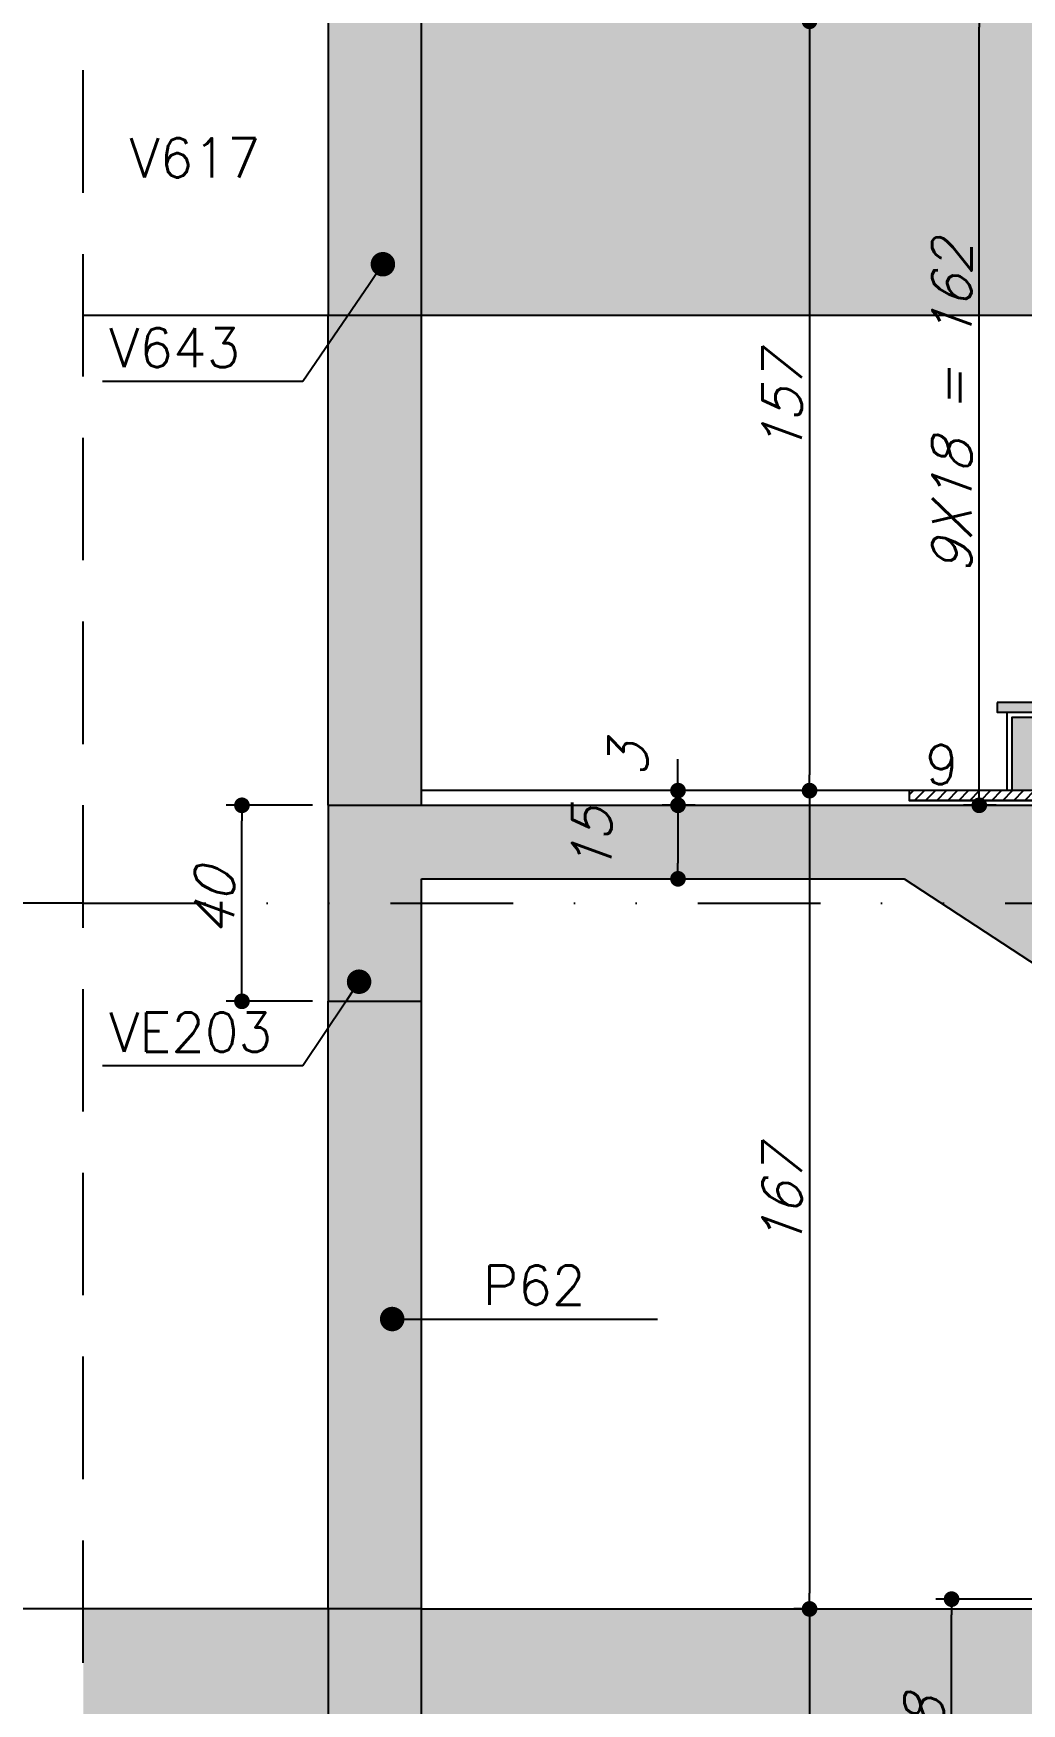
# Model space of a CAD drawing. Extents: x 0 to 6870, y 0 to 4205.
# Drawn here: x 414.8 to 616.5, y 1723.7 to 2064.5 of the extents above; entities that cross this region are included whole.
import ezdxf
from ezdxf import colors
from ezdxf.entities.mleader import LeaderData, LeaderLine
from ezdxf.math import Vec2, Vec3

# ---------------------------------------------------------------- set-up
doc = ezdxf.new("R2010")
doc.units = 0
doc.header["$LTSCALE"] = 50
doc.header["$MEASUREMENT"] = 0
doc.linetypes.add('DASHED', pattern=[0.75, 0.5, -0.25])
doc.linetypes.add('DIVIDE2', pattern=[0.625, 0.25, -0.125, 0, -0.125, 0, -0.125])
doc.layers.get('0').update_dxf_attribs({"linetype": 'CONTINUOUS'})
doc.layers.get('DEFPOINTS').update_dxf_attribs({"linetype": 'CONTINUOUS'})
for name, color, linetype in [('F-AUX-RED', 1, 'CONTINUOUS'), ('F-BOCEL CORTE', 2, 'CONTINUOUS'), ('F-BOCEL VISTA', 253, 'CONTINUOUS'), ('F-CORTE', 4, 'CONTINUOUS'), ('F-COTAS', 106, 'CONTINUOUS'), ('F-EIXOS-DET', 1, 'CONTINUOUS'), ('F-ESC CORTE', 4, 'CONTINUOUS'), ('F-ESC NUM', 2, 'CONTINUOUS'), ('F-ESC SOLIDO CORTE', 71, 'CONTINUOUS'), ('F-ESC VISTA', 2, 'CONTINUOUS'), ('F-REV_VISTA', 254, 'CONTINUOUS'), ('F-REVESTIMENTO', 1, 'CONTINUOUS'), ('F-SOLIDO', 71, 'CONTINUOUS'), ('F-TEXTO-YELLOW', 2, 'CONTINUOUS'), ('F-VISTA', 2, 'CONTINUOUS'), ('F-VISTA SÓLIDO', 254, 'CONTINUOUS'), ('F-VISTA SÓLIDO ESCADA', 253, 'CONTINUOUS')]:
    doc.layers.add(name, color=color, linetype=linetype)
doc.styles.add('5385-ARQ-PB-BAS-PLA-TER-TORRE-A-106-TXT$0$R60-75', font='romans.shx', dxfattribs={"height": 0.1125})
doc.styles.add('CP-TEXT-INCL', font='romans.shx', dxfattribs={"oblique": 20})
doc.styles.add('MCP', font='romans.shx')
doc.styles.get("Standard").update_dxf_attribs({"font": 'ROMANS.SHX'})
doc.dimstyles.new('CP-COTAS-50', dxfattribs={"dimscale": 0.64, "dimtxt": 12.5, "dimasz": 5, "dimexe": 5, "dimexo": 5, "dimgap": 2.5, "dimtad": 1, "dimdec": 1, "dimdsep": 46, "dimtxsty": 'CP-TEXT-INCL', "dimblk1": 'DOT', "dimblk2": 'DOT', "dimsah": 1, "dimcen": 9, "dimclrd": 256, "dimclre": 256, "dimclrt": 256, "dimadec": 0, "dimazin": 0, "dimtfac": 1, "dimtdec": 1, "dimtmove": 2, "dimatfit": 3, "dimldrblk": 'DOT', "dimfxl": 5, "dimtolj": 1, "dimarcsym": 0})

# ---------------------------------------------------------------- blocks, each defined once
blk = doc.blocks.new('_DOT')
at = {"color": 0, "linetype": 'ByBlock'}
blk.add_line((-0.5, 0), (-1, 0), dxfattribs=at)
at = {"color": 0, "linetype": 'ByBlock', "const_width": 0.5}
blk.add_lwpolyline([(-0.25, 0, 1), (0.25, 0, 1)], format="xyb", close=True, dxfattribs=at)
blk = doc.blocks.new('BOCEL_EST')
at = {"layer": 'F-BOCEL CORTE'}
h = blk.add_hatch(dxfattribs=at)
h.set_pattern_fill('ANSI31', color=2, scale=0.5)
h.set_pattern_definition([(45, (0, 0), (-1.122532, 1.122532), [])])
h.paths.add_polyline_path([(13.59, -262.25), (13.59, -260.25), (-16.41, -260.25), (-16.41, -262.25)])
at = {"layer": 'F-BOCEL CORTE', "color": 2}
blk.add_lwpolyline([(-16.41, -260.25), (-16.41, -262.25), (13.59, -262.25), (13.59, -260.25), (-16.41, -260.25)], dxfattribs=at)
blk = doc.blocks.new('BOCEL_VISTA_EST')
at = {"layer": 'F-BOCEL VISTA'}
h = blk.add_hatch(color=254, dxfattribs=at)
h.dxf.hatch_style = 1
h.paths.add_polyline_path([(-209.57, -462.94), (-209.57, -460.94), (-239.57, -460.94), (-239.57, -462.94)])
blk.add_lwpolyline([(-239.57, -460.94), (-239.57, -462.94), (-209.57, -462.94), (-209.57, -460.94), (-239.57, -460.94)], dxfattribs=at)
blk = doc.blocks.new('*D462')
at = {"layer": 'DEFPOINTS', "color": 0, "linetype": 'Continuous', "transparency": 16777216}
for p in [(583.29, 2067), (573.19, 1910), (576.15, 1910)]:
    blk.add_point(p, dxfattribs=at)
at = {"layer": 'F-COTAS', "linetype": 'Continuous', "lineweight": -2, "transparency": 16777216}
for p, q in [((580.09, 2067), (569.99, 2067)), ((573.19, 2063.8), (573.19, 1913.2)), ((572.95, 1910), (569.99, 1910))]:
    blk.add_line(p, q, dxfattribs=at)
at = {"layer": 'F-COTAS', "linetype": 'Continuous', "lineweight": -2, "transparency": 16777216, "xscale": 3.2, "yscale": 3.2, "zscale": 3.2}
for p, rotation in [((573.19, 2067), 90), ((573.19, 1910), 270)]:
    blk.add_blockref('_DOT', p, dxfattribs=dict(at, rotation=rotation))
at = {"layer": 'F-COTAS', "linetype": 'Continuous', "transparency": 16777216, "insert": (567.59, 1988.5), "char_height": 8, "attachment_point": 5, "rotation": 90, "style": 'CP-TEXT-INCL'}
blk.add_mtext('\\A1;157', dxfattribs=at)
blk = doc.blocks.new('*D463')
at = {"layer": 'DEFPOINTS', "color": 0, "linetype": 'Continuous', "transparency": 16777216}
for p in [(576.15, 1910), (573.19, 1743), (576.15, 1743)]:
    blk.add_point(p, dxfattribs=at)
at = {"layer": 'F-COTAS', "linetype": 'Continuous', "lineweight": -2, "transparency": 16777216}
for p, q in [((572.95, 1910), (569.99, 1910)), ((573.19, 1906.8), (573.19, 1746.2)), ((572.95, 1743), (569.99, 1743))]:
    blk.add_line(p, q, dxfattribs=at)
at = {"layer": 'F-COTAS', "linetype": 'Continuous', "lineweight": -2, "transparency": 16777216, "xscale": 3.2, "yscale": 3.2, "zscale": 3.2}
for p, rotation in [((573.19, 1910), 90), ((573.19, 1743), 270)]:
    blk.add_blockref('_DOT', p, dxfattribs=dict(at, rotation=rotation))
at = {"layer": 'F-COTAS', "linetype": 'Continuous', "transparency": 16777216, "insert": (567.59, 1826.5), "char_height": 8, "attachment_point": 5, "rotation": 90, "style": 'CP-TEXT-INCL'}
blk.add_mtext('\\A1;167', dxfattribs=at)
blk = doc.blocks.new('*D464')
at = {"layer": 'DEFPOINTS', "color": 0, "linetype": 'Continuous', "transparency": 16777216}
for p in [(576.15, 1743), (573.19, 1640), (576.15, 1640)]:
    blk.add_point(p, dxfattribs=at)
at = {"layer": 'F-COTAS', "linetype": 'Continuous', "lineweight": -2, "transparency": 16777216}
for p, q in [((572.95, 1743), (569.99, 1743)), ((573.19, 1739.8), (573.19, 1643.2)), ((572.95, 1640), (569.99, 1640))]:
    blk.add_line(p, q, dxfattribs=at)
at = {"layer": 'F-COTAS', "linetype": 'Continuous', "lineweight": -2, "transparency": 16777216, "xscale": 3.2, "yscale": 3.2, "zscale": 3.2}
for p, rotation in [((573.19, 1743), 90), ((573.19, 1640), 270)]:
    blk.add_blockref('_DOT', p, dxfattribs=dict(at, rotation=rotation))
at = {"layer": 'F-COTAS', "linetype": 'Continuous', "transparency": 16777216, "insert": (567.59, 1691.5), "char_height": 8, "attachment_point": 5, "rotation": 90, "style": 'CP-TEXT-INCL'}
blk.add_mtext('\\A1;103', dxfattribs=at)
blk = doc.blocks.new('*D482')
at = {"layer": 'DEFPOINTS', "color": 0, "linetype": 'Continuous', "transparency": 16777216}
for p in [(546.35, 1910), (553.02, 1910), (553.02, 1907)]:
    blk.add_point(p, dxfattribs=at)
at = {"layer": 'F-COTAS', "linetype": 'Continuous', "lineweight": -2, "transparency": 16777216}
for p, q in [((546.35, 1913.2), (546.35, 1916.4)), ((549.82, 1910), (543.15, 1910)), ((546.35, 1907), (546.35, 1910)), ((549.82, 1907), (543.15, 1907)), ((546.35, 1903.8), (546.35, 1900.6))]:
    blk.add_line(p, q, dxfattribs=at)
at = {"layer": 'F-COTAS', "linetype": 'Continuous', "lineweight": -2, "transparency": 16777216, "xscale": 3.2, "yscale": 3.2, "zscale": 3.2}
for p, rotation in [((546.35, 1910), 270), ((546.35, 1907), 90)]:
    blk.add_blockref('_DOT', p, dxfattribs=dict(at, rotation=rotation))
at = {"layer": 'F-COTAS', "linetype": 'Continuous', "transparency": 16777216, "insert": (536.16, 1916.08), "char_height": 8, "attachment_point": 5, "rotation": 90, "style": 'CP-TEXT-INCL'}
blk.add_mtext('\\A1;3', dxfattribs=at)
blk = doc.blocks.new('*D489')
at = {"layer": 'DEFPOINTS', "color": 0, "linetype": 'Continuous', "transparency": 16777216}
for p in [(457.38, 1907), (475, 1907), (475, 1867)]:
    blk.add_point(p, dxfattribs=at)
at = {"layer": 'F-COTAS', "linetype": 'Continuous', "lineweight": -2, "transparency": 16777216}
for p, q in [((471.8, 1907), (454.18, 1907)), ((457.38, 1870.2), (457.38, 1903.8)), ((471.8, 1867), (454.18, 1867))]:
    blk.add_line(p, q, dxfattribs=at)
at = {"layer": 'F-COTAS', "linetype": 'Continuous', "lineweight": -2, "transparency": 16777216, "xscale": 3.2, "yscale": 3.2, "zscale": 3.2}
for p, rotation in [((457.38, 1907), 90), ((457.38, 1867), 270)]:
    blk.add_blockref('_DOT', p, dxfattribs=dict(at, rotation=rotation))
at = {"layer": 'F-COTAS', "linetype": 'Continuous', "transparency": 16777216, "insert": (451.78, 1887), "char_height": 8, "attachment_point": 5, "rotation": 90, "style": 'CP-TEXT-INCL'}
blk.add_mtext('\\A1;40', dxfattribs=at)
blk = doc.blocks.new('*D510')
at = {"layer": 'DEFPOINTS', "color": 0, "linetype": 'Continuous', "transparency": 16777216}
for p in [(546.35, 1907), (546.35, 1892), (546.35, 1892)]:
    blk.add_point(p, dxfattribs=at)
at = {"layer": 'F-COTAS', "linetype": 'Continuous', "lineweight": -2, "transparency": 16777216}
blk.add_line((546.35, 1903.8), (546.35, 1895.2), dxfattribs=at)
at = {"layer": 'F-COTAS', "linetype": 'Continuous', "lineweight": -2, "transparency": 16777216, "xscale": 3.2, "yscale": 3.2, "zscale": 3.2}
for p, rotation in [((546.35, 1907), 90), ((546.35, 1892), 270)]:
    blk.add_blockref('_DOT', p, dxfattribs=dict(at, rotation=rotation))
at = {"layer": 'F-COTAS', "linetype": 'Continuous', "transparency": 16777216, "insert": (528.75, 1899.5), "char_height": 8, "attachment_point": 5, "rotation": 90, "style": 'CP-TEXT-INCL'}
blk.add_mtext('\\A1;15', dxfattribs=at)
blk = doc.blocks.new('*D599')
at = {"layer": 'DEFPOINTS', "color": 0, "transparency": 16777216}
for p in [(602.17, 1745), (754.5, 1745), (614.5, 1637)]:
    blk.add_point(p, dxfattribs=at)
at = {"layer": 'F-COTAS', "lineweight": -2, "transparency": 16777216}
for p, q in [((751.3, 1745), (598.97, 1745)), ((602.17, 1640.2), (602.17, 1741.8)), ((611.3, 1637), (598.97, 1637))]:
    blk.add_line(p, q, dxfattribs=at)
at = {"layer": 'F-COTAS', "lineweight": -2, "transparency": 16777216, "xscale": 3.2, "yscale": 3.2, "zscale": 3.2}
for p, rotation in [((602.17, 1745), 90), ((602.17, 1637), 270)]:
    blk.add_blockref('_DOT', p, dxfattribs=dict(at, rotation=rotation))
at = {"layer": 'F-COTAS', "transparency": 16777216, "insert": (596.57, 1691), "char_height": 8, "attachment_point": 5, "rotation": 90, "style": 'CP-TEXT-INCL'}
blk.add_mtext('\\A1;6X18 = 108', dxfattribs=at)
blk = doc.blocks.new('*D601')
at = {"layer": 'DEFPOINTS', "color": 0, "transparency": 16777216}
for p in [(607.82, 2069), (844.5, 2069), (614.5, 1907)]:
    blk.add_point(p, dxfattribs=at)
at = {"layer": 'F-COTAS', "lineweight": -2, "transparency": 16777216}
for p, q in [((841.3, 2069), (604.62, 2069)), ((607.82, 1910.2), (607.82, 2065.8)), ((611.3, 1907), (604.62, 1907))]:
    blk.add_line(p, q, dxfattribs=at)
at = {"layer": 'F-COTAS', "lineweight": -2, "transparency": 16777216, "xscale": 3.2, "yscale": 3.2, "zscale": 3.2}
for p, rotation in [((607.82, 2069), 90), ((607.82, 1907), 270)]:
    blk.add_blockref('_DOT', p, dxfattribs=dict(at, rotation=rotation))
at = {"layer": 'F-COTAS', "transparency": 16777216, "insert": (602.22, 1988), "char_height": 8, "attachment_point": 5, "rotation": 90, "style": 'CP-TEXT-INCL'}
blk.add_mtext('\\A1;9X18 = 162', dxfattribs=at)

msp = doc.modelspace()

# ---------------------------------------------------------------- hatches: boundary and pattern name
at = {"layer": 'F-ESC SOLIDO CORTE'}
h = msp.add_hatch(color=256, dxfattribs=at)
h.dxf.hatch_style = 1
h.paths.add_polyline_path([(732.5, 1817), (732.5, 1835), (704.5, 1835), (704.5, 1853), (676.5, 1853), (676.5, 1871), (648.5, 1871), (648.5, 1889), (620.5, 1889), (620.5, 1907), (592.5, 1907), (475, 1907), (475, 1867), (494, 1867), (494, 1892), (592.5, 1892), (843.15, 1728), (1120.5, 1728), (1120.5, 1705), (1134.5, 1705), (1134.5, 1745), (844.5, 1745), (844.5, 1763), (816.5, 1763), (816.5, 1781), (788.5, 1781), (788.5, 1799), (760.5, 1799), (760.5, 1817)])
at = {"layer": 'F-SOLIDO', "linetype": 'Continuous'}
h = msp.add_hatch(color=256, dxfattribs=at)
h.dxf.hatch_style = 1
h.paths.add_polyline_path([(475, 1467), (494, 1467), (494, 1527), (475, 1527)])
h.paths.add_polyline_path([(475, 1743), (475, 1683), (494, 1683), (494, 1743)])
h.paths.add_polyline_path([(475, 3679), (494, 3679), (494, 3739), (475, 3739)])
h.paths.add_polyline_path([(475, 3337), (494, 3337), (494, 3397), (475, 3397)])
h.paths.add_polyline_path([(475, 2995), (494, 2995), (494, 3055), (475, 3055)])
h = msp.add_hatch(color=256, dxfattribs=at)
h.dxf.hatch_style = 1
h.paths.add_polyline_path([(475, 2653), (494, 2653), (494, 2713), (475, 2713)])
h.paths.add_polyline_path([(475, 2303), (494, 2303), (494, 2373), (475, 2373)])
h.paths.add_polyline_path([(475, 2007), (494, 2007), (494, 2067), (475, 2067)])
at = {"layer": 'F-VISTA SÓLIDO', "linetype": 'Continuous'}
h = msp.add_hatch(color=256, dxfattribs=at)
h.dxf.hatch_style = 1
h.paths.add_polyline_path([(494, 1867), (475, 1867), (475, 1743), (494, 1743)])
h.paths.add_polyline_path([(1120.5, 2054), (866.24, 2054), (793.13, 2007), (913, 2007), (913, 1887), (932, 1887), (932, 2007), (1120.5, 2007)])
h.paths.add_polyline_path([(1194.5, 2067), (1134.5, 2067), (1134.5, 2007), (1194.5, 2007)])
h.paths.add_polyline_path([(932, 1887), (913, 1887), (913, 1748), (932, 1748)])
h.paths.add_polyline_path([(781.5, 2034), (781.5, 2037), (809.5, 2037), (809.5, 2055), (807.5, 2055), (807.5, 2057), (835.46, 2057), (819.91, 2067), (494, 2067), (494, 2007), (753.5, 2007), (753.5, 2016), (753.5, 2019), (781.5, 2019)])
h.paths.add_polyline_path([(494, 2007), (475, 2007), (475, 1907), (494, 1907)])
h = msp.add_hatch(color=256, dxfattribs=at)
h.dxf.hatch_style = 1
h.paths.add_polyline_path([(588.09, 1622), (494, 1622), (494, 1599.44), (475, 1599.44), (475, 1527), (494, 1527), (494, 1563), (679.87, 1563)])
h.paths.add_polyline_path([(725.5, 1728), (723.5, 1728), (723.5, 1730), (754.5, 1730), (754.5, 1743), (494, 1743), (494, 1683), (494, 1640), (591.9, 1640), (613.5, 1640), (613.5, 1656), (611.5, 1656), (611.5, 1658), (641.5, 1658), (641.5, 1674), (639.5, 1674), (639.5, 1676), (669.5, 1676), (669.5, 1692), (667.5, 1692), (667.5, 1694), (697.5, 1694), (697.5, 1710), (695.5, 1710), (695.5, 1712), (725.5, 1712)])
h.paths.add_polyline_path([(494, 1683), (475, 1683), (475, 1637), (494, 1637)])
h.paths.add_polyline_path([(475, 1743), (425, 1743), (425, 1693), (475, 1693)])
h.paths.add_polyline_path([(1120.5, 1728), (783.79, 1728), (621.5, 1623.67), (621.5, 1622), (651.5, 1622), (651.5, 1620), (649.5, 1620), (649.5, 1604), (679.5, 1604), (679.5, 1602), (677.5, 1602), (677.5, 1586), (707.5, 1586), (707.5, 1584), (705.5, 1584), (705.5, 1568), (735.5, 1568), (735.5, 1566), (733.5, 1566), (733.5, 1563), (913, 1563), (913, 1527), (932, 1527), (932, 1683), (1194.5, 1683), (1194.5, 1743), (1134.5, 1743), (1134.5, 1705), (1120.5, 1705)])
at = {"layer": 'F-VISTA SÓLIDO ESCADA'}
h = msp.add_hatch(color=256, dxfattribs=at)
h.dxf.hatch_style = 1
h.paths.add_polyline_path([(726.5, 1979), (698.5, 1979), (698.5, 1961), (670.5, 1961), (670.5, 1943), (642.5, 1943), (642.5, 1925), (614.5, 1925), (614.5, 1910), (623.5, 1910), (623.5, 1908), (621.5, 1908), (621.5, 1893.67), (870.97, 2054), (840.13, 2054), (838.5, 2055.05), (838.5, 2051), (810.5, 2051), (810.5, 2033), (782.5, 2033), (782.5, 2015), (754.5, 2015), (754.5, 1997), (726.5, 1997)])

# ---------------------------------------------------------------- linework, layer by layer
at = {"layer": 'F-AUX-RED', "color": 1, "linetype": 'DASHED'}
msp.add_line((425, 1057), (425, 3839), dxfattribs=at)
at = {"layer": 'F-CORTE', "linetype": 'Continuous'}
msp.add_lwpolyline([(475, 2007), (494, 2007), (494, 2067), (475, 2067)], close=True, dxfattribs=at)
msp.add_lwpolyline([(475, 1743), (475, 1683), (494, 1683), (494, 1743), (475, 1743)], dxfattribs=at)
at = {"layer": 'F-EIXOS-DET'}
for points in [[(425, 1887), (315, 1887)], [(425, 1743), (315, 1743)]]:
    msp.add_lwpolyline(points, dxfattribs=at)
at = {"layer": 'F-EIXOS-DET', "color": 252, "linetype": 'DIVIDE2', "ltscale": 2}
msp.add_lwpolyline([(425, 1887), (1269.5, 1887)], dxfattribs=at)
at = {"layer": 'F-ESC CORTE', "linetype": 'Continuous'}
for p, q in [((475, 1907), (592.5, 1907)), ((494, 1892), (592.5, 1892))]:
    msp.add_line(p, q, dxfattribs=at)
for points in [[(475, 1907), (475, 1867), (494, 1867), (494, 1892)], [(592.5, 1907), (620.5, 1907)], [(592.5, 1892), (843.15, 1728)]]:
    msp.add_lwpolyline(points, dxfattribs=at)
at = {"layer": 'F-ESC VISTA'}
msp.add_lwpolyline([(614.5, 1910), (614.5, 1925), (642.5, 1925)], dxfattribs=at)
at = {"layer": 'F-REV_VISTA'}
msp.add_lwpolyline([(613.5, 1910), (613.5, 1926), (641.5, 1926)], dxfattribs=at)
at = {"layer": 'F-REVESTIMENTO'}
msp.add_line((621.5, 1908), (593.5, 1908), dxfattribs=at)
msp.add_lwpolyline([(593.5, 1910), (494, 1910)], dxfattribs=at)
at = {"layer": 'F-VISTA'}
for points in [[(425, 2007), (475, 2007)], [(475, 1907), (475, 2007)], [(494, 1907), (494, 2007)], [(494, 2007), (753.5, 2007)], [(475, 1743), (475, 1867)], [(494, 1743), (494, 1867)]]:
    msp.add_lwpolyline(points, dxfattribs=at)
at = {"layer": 'F-VISTA', "linetype": 'Continuous'}
for points in [[(475, 1743), (425, 1743)], [(494, 1743), (754.5, 1743)]]:
    msp.add_lwpolyline(points, dxfattribs=at)

# ---------------------------------------------------------------- block references
at = {"layer": 'F-BOCEL CORTE'}
msp.add_blockref('BOCEL_EST', (609.91, 2170.25), dxfattribs=at)
at = {"layer": 'F-BOCEL VISTA'}
msp.add_blockref('BOCEL_VISTA_EST', (851.07, 2388.94), dxfattribs=at)

# ---------------------------------------------------------------- texts
at = {"layer": 'F-ESC NUM', "style": '5385-ARQ-PB-BAS-PLA-TER-TORRE-A-106-TXT$0$R60-75'}
msp.add_text('9', height=8, dxfattribs=at).set_placement((596.77, 1911.31))
at = {"layer": 'F-TEXTO-YELLOW', "style": 'MCP'}
for s, p in [('V617', (434.44, 2035.12)), ('V643', (430.29, 1996.39)), ('VE203', (430.29, 1856.71)), ('P62', (506.55, 1805.08))]:
    msp.add_text(s, height=8, dxfattribs=at).set_placement(p)

# ---------------------------------------------------------------- dimensions: what is measured, and where the dimension line sits
at = {"layer": 'F-COTAS'}
for base, p1, p2, text, picture, middle in [((607.82, 2069), (614.5, 1907), (844.5, 2069), '9X18 = <>', '*D601', (602.22, 1988)), ((602.17, 1745), (614.5, 1637), (754.5, 1745), '6X18 = <>', '*D599', (596.57, 1691))]:
    dim = msp.add_linear_dim(base=base, p1=p1, p2=p2, angle=90, text=text, dimstyle='CP-COTAS-50', dxfattribs=at)
    dim.commit()
    dim.dimension.update_dxf_attribs({"geometry": picture, "text_midpoint": middle})
at = {"layer": 'F-COTAS', "linetype": 'Continuous'}
for base, p1, p2, picture, middle in [((573.19, 1910), (583.29, 2067), (576.15, 1910), '*D462', (567.59, 1988.5)), ((573.19, 1743), (576.15, 1910), (576.15, 1743), '*D463', (567.59, 1826.5)), ((457.38, 1907), (475, 1867), (475, 1907), '*D489', (451.78, 1887)), ((546.35, 1892), (546.35, 1907), (546.35, 1892), '*D510', (528.75, 1899.5)), ((573.19, 1640), (576.15, 1743), (576.15, 1640), '*D464', (567.59, 1691.5))]:
    dim = msp.add_linear_dim(base=base, p1=p1, p2=p2, angle=90, dimstyle='CP-COTAS-50', dxfattribs=at)
    dim.commit()
    dim.dimension.update_dxf_attribs({"geometry": picture, "text_midpoint": middle})
dim = msp.add_linear_dim(base=(546.35, 1910), p1=(553.02, 1907), p2=(553.02, 1910), angle=90, dimstyle='CP-COTAS-50', dxfattribs=at)
dim.commit()
dim.dimension.update_dxf_attribs({"geometry": '*D482', "text_midpoint": (536.16, 1916.08), "dimtype": 160})

# ---------------------------------------------------------------- leaders
at = {"layer": 'F-AUX-RED'}
ml = msp.add_multileader_mtext('Standard', dxfattribs=at)
ml.set_content('', color=256)
ml.set_leader_properties()
ml.set_arrow_properties(name='DOT')
ml.build(insert=Vec2(0, 0))
ml.multileader.update_dxf_attribs({"text_right_attachment_type": 6, "text_top_attachment_type": 0, "text_bottom_attachment_type": 0, "dogleg_length": 0.36, "arrow_head_size": 5})
ctx = ml.context
ctx.base_point, ctx.char_height, ctx.arrow_head_size, ctx.landing_gap_size, ctx.plane_origin = Vec3(428.82, 1993.56), 0.18, 5, 0.09, Vec3(481.28, 1995.68)
ctx.right_attachment, ctx.text_align_type = 6, 2
notes = []
notes.append((ctx, [(0, (1, 1, 0), (469.83, 1993.47), (-1, 0), 40.83, [(0, [(486.14, 2017.42)], 256, [])])]))
ctx.mtext.insert, ctx.mtext.alignment, ctx.mtext.flow_direction = Vec3(428.91, 1993.65), 3, 5
ml = msp.add_multileader_mtext('Standard', dxfattribs=at)
ml.set_content('', color=256)
ml.set_leader_properties()
ml.set_arrow_properties(name='DOT')
ml.build(insert=Vec2(0, 0))
ml.multileader.update_dxf_attribs({"text_right_attachment_type": 6, "text_top_attachment_type": 0, "text_bottom_attachment_type": 0, "dogleg_length": 0.36, "arrow_head_size": 5})
ctx = ml.context
ctx.base_point, ctx.char_height, ctx.arrow_head_size, ctx.landing_gap_size, ctx.plane_origin = Vec3(428.82, 1853.89), 0.18, 5, 0.09, Vec3(481.28, 1856)
ctx.right_attachment, ctx.text_align_type = 6, 2
notes.append((ctx, [(0, (1, 1, 0), (469.83, 1853.8), (-1, 0), 40.83, [(0, [(481.28, 1871)], 256, [])])]))
ctx.mtext.insert, ctx.mtext.alignment, ctx.mtext.flow_direction = Vec3(428.91, 1853.98), 3, 5
ml = msp.add_multileader_mtext('Standard', dxfattribs=at)
ml.set_content('', color=256)
ml.set_leader_properties()
ml.set_arrow_properties(name='DOT')
ml.build(insert=Vec2(0, 0))
ml.multileader.update_dxf_attribs({"text_right_attachment_type": 6, "text_top_attachment_type": 0, "text_bottom_attachment_type": 0, "dogleg_length": 0.36, "arrow_head_size": 5})
ctx = ml.context
ctx.base_point, ctx.char_height, ctx.arrow_head_size, ctx.landing_gap_size, ctx.plane_origin = Vec3(542.17, 1802.16), 0.18, 5, 0.09, Vec3(488.04, 1802.16)
ctx.right_attachment = 6
notes.append((ctx, [(0, (1, 1, 0), (508.68, 1802.16), (1, 0), 33.49, [(0, [(488.04, 1802.16)], 256, [])])]))
ctx.mtext.insert, ctx.mtext.flow_direction = Vec3(542.26, 1802.25), 5
for ctx, leaders in notes:
    for number, flags, end, landing, length, lines in leaders:
        leader = LeaderData()
        leader.index, (leader.has_last_leader_line, leader.has_dogleg_vector, leader.attachment_direction) = number, flags
        leader.last_leader_point, leader.dogleg_vector, leader.dogleg_length = Vec3(end), Vec3(landing), length
        for number, points, colour, breaks in lines:
            line = LeaderLine()
            line.index, line.vertices, line.color, line.breaks = number, Vec3.list(points), colors.encode_raw_color(colour), breaks
            leader.lines.append(line)
        ctx.leaders.append(leader)

doc.saveas('drawing.dxf')
